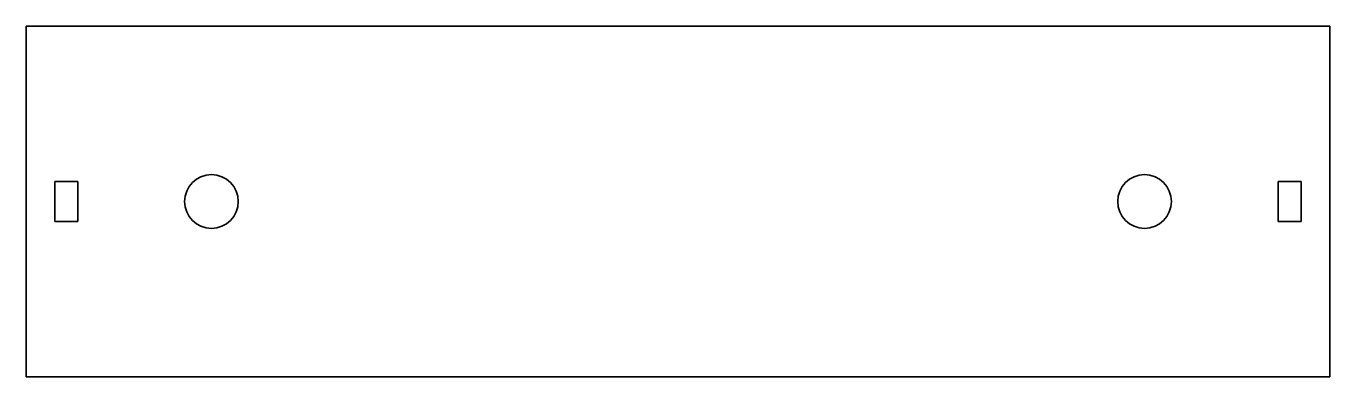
# Model space of a CAD drawing. Extents: x 555.7 to 633.3, y 410 to 431.
import ezdxf

# ---------------------------------------------------------------- set-up
doc = ezdxf.new("R2010")
doc.units = 0

msp = doc.modelspace()

# ---------------------------------------------------------------- linework, layer by layer
at = {"color": 7, "lineweight": 35}
for p, q in [((555.65, 430.95), (555.65, 410.05)), ((555.65, 430.95), (633.35, 430.95)), ((633.35, 410.05), (633.35, 430.95)), ((633.35, 410.05), (555.65, 410.05))]:
    msp.add_line(p, q, dxfattribs=at)
at = {"color": 7, "lineweight": 35, "ltscale": 0.0345}
for p, q in [((557.36, 421.7), (558.74, 421.7)), ((631.64, 421.7), (630.26, 421.7)), ((558.74, 419.3), (557.36, 419.3)), ((630.26, 419.3), (631.64, 419.3))]:
    msp.add_line(p, q, dxfattribs=at)
at = {"color": 7, "lineweight": 35, "ltscale": 0.060001}
for p, q in [((557.36, 421.7), (557.36, 419.3)), ((558.74, 419.3), (558.74, 421.7)), ((630.26, 419.3), (630.26, 421.7)), ((631.64, 421.7), (631.64, 419.3))]:
    msp.add_line(p, q, dxfattribs=at)
at = {"color": 7, "lineweight": 35}
for centre in [(566.695, 420.5), (622.305, 420.5)]:
    msp.add_circle(centre, 1.6, dxfattribs=at)

doc.saveas('drawing.dxf')
